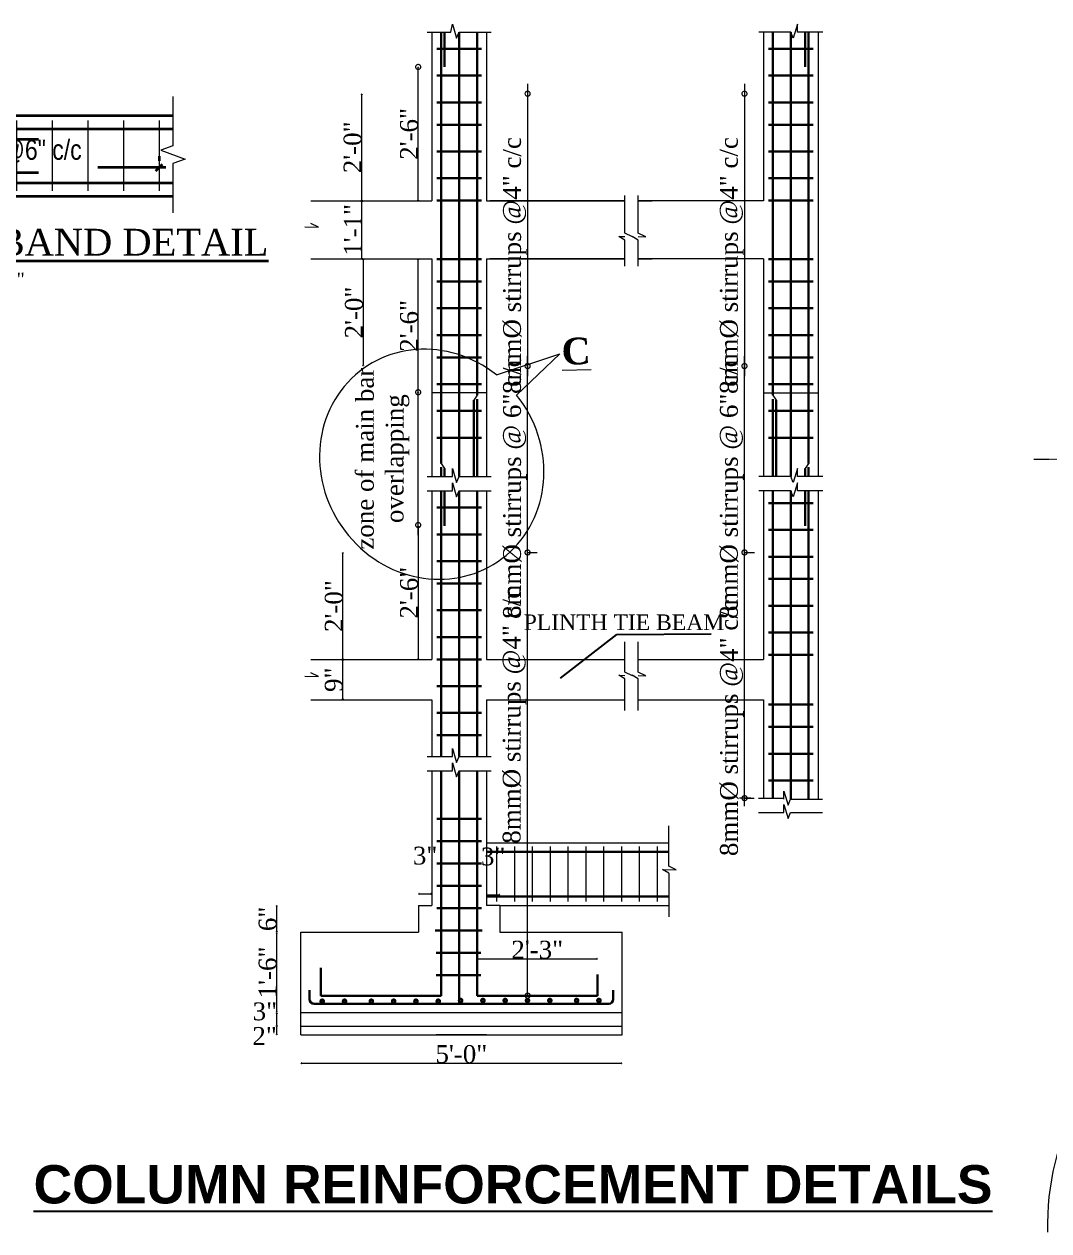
# Model space of a CAD drawing. Header units: inches. Extents: x 10143 to 23587, y -150 to 2442.
# Drawn here: x 15125 to 15585, y 878 to 1419 of the extents above; entities that cross this region are included whole.
import ezdxf

# ---------------------------------------------------------------- set-up
doc = ezdxf.new("R2010")
doc.units = ezdxf.units.IN
doc.header["$LTSCALE"] = 0.5
doc.header["$MEASUREMENT"] = 0
doc.header["$PDMODE"] = 66
doc.linetypes.add('HIDDEN', pattern=[0.375, 0.25, -0.125])
for name, color, linetype, lineweight in [('COLUMN', 8, 'Continuous', 50), ('DIM', 180, 'Continuous', 5), ('DIM_LINE', 165, 'Continuous', 15), ('Dimention', 5, 'Continuous', 20), ('hatch', 9, 'Continuous', 0), ('REN', 242, 'Continuous', 30), ('STIRRUPS', 14, 'Continuous', 18), ('TEXT', 220, 'Continuous', 9), ('TitleText', 3, 'Continuous', 30), ('TRENCH', 1, 'Continuous', 35), ('WALL ELV', 20, 'Continuous', 20)]:
    doc.layers.add(name, color=color, linetype=linetype, lineweight=lineweight)
doc.layers.add('floorhatch', color=43, linetype='Continuous')
doc.layers.add('RIVER', color=140, linetype='Continuous')
doc.styles.add('ordinary', font='ARIALN.TTF')
doc.styles.add('S2', font='BKANT.TTF', dxfattribs={"height": 3})
doc.styles.add('sb', font='times.ttf', dxfattribs={"height": 8})
doc.styles.get("Standard").update_dxf_attribs({"font": 'arial.ttf'})
doc.styles.add('TAHOMA', font='tahoma.ttf', dxfattribs={"height": 9})
doc.styles.add('Times', font='times.ttf')
doc.dimstyles.new('ARROW', dxfattribs={"dimscale": 96, "dimtxt": 9, "dimasz": 0.125, "dimexe": 0.078125, "dimexo": 0.09375, "dimgap": 0.03125, "dimtad": 1, "dimdec": 0, "dimzin": 3, "dimdsep": 46, "dimlunit": 4, "dimtxsty": 'TAHOMA', "dimcen": 0.09375, "dimclrd": 256, "dimclre": 256, "dimclrt": 256, "dimadec": 0, "dimazin": 0, "dimtfac": 1, "dimtdec": 0, "dimtmove": 0, "dimatfit": 3, "dimfxl": 1, "dimfrac": 2, "dimtolj": 1, "dimtzin": 0, "dimarcsym": 0})
doc.dimstyles.new('Copy of Standard', dxfattribs={"dimtxt": 5, "dimasz": 3, "dimexe": 3, "dimexo": 9, "dimgap": 3, "dimtad": 1, "dimtoh": 1, "dimdec": 0, "dimzin": 0, "dimdsep": 46, "dimlunit": 4, "dimtxsty": 'Standard', "dimblk": 'ARCHTICK', "dimcen": 0.09, "dimdle": 3, "dimclrd": 256, "dimclre": 256, "dimclrt": 256, "dimadec": 0, "dimazin": 0, "dimtfac": 1, "dimtdec": 0, "dimtofl": 0, "dimtmove": 0, "dimatfit": 2, "dimldrblk": 'ARCHTICK', "dimfxl": 3, "dimfxlon": 1, "dimtolj": 1, "dimtzin": 0, "dimlwd": -1, "dimlwe": -1, "dimarcsym": 0})
doc.dimstyles.new('nir24', dxfattribs={"dimscale": 0.25, "dimtxt": 9, "dimasz": 3, "dimexe": 3, "dimexo": 12, "dimgap": 2, "dimtad": 1, "dimdec": 0, "dimzin": 3, "dimlunit": 4, "dimtxsty": 'ordinary', "dimblk": 'OBLIQUE', "dimcen": 2.5, "dimdle": 3, "dimclrt": 3, "dimadec": 0, "dimazin": 0, "dimtfac": 1, "dimtdec": 0, "dimtmove": 2, "dimatfit": 3, "dimfxl": 1, "dimarcsym": 0})
doc.dimstyles.new('St-2', dxfattribs={"dimscale": 96, "dimtxt": 15.0625, "dimasz": 0.003906, "dimexe": 0.09375, "dimexo": 0.09375, "dimgap": 0, "dimtad": 1, "dimtoh": 1, "dimdec": 0, "dimlfac": 0.5, "dimzin": 3, "dimdsep": 46, "dimlunit": 3, "dimtxsty": 'sb', "dimblk": 'DOT', "dimcen": 0.09375, "dimdle": 0.0625, "dimse1": 1, "dimse2": 1, "dimclrd": 11, "dimclre": 34, "dimclrt": 4, "dimadec": 0, "dimazin": 1, "dimtfac": 1, "dimtdec": 0, "dimtmove": 2, "dimatfit": 3, "dimldrblk": 'DOTSMALL', "dimfxl": 1, "dimtolj": 1, "dimtzin": 1, "dimlwd": 9, "dimarcsym": 0})

# ---------------------------------------------------------------- blocks, each defined once
blk = doc.blocks.new('EWTDF')
at = {"layer": 'DIM', "linetype": 'HIDDEN'}
blk.add_line((78033.54, 75696.34), (77978.67, 75696.34), dxfattribs=at)
at = {"layer": 'DIM'}
blk.add_ellipse((78041.83, 75351.48), major_axis=(-1.88, 84), ratio=0.677645, start_param=1.968998, end_param=7.853982, dxfattribs=at)
blk = doc.blocks.new('_Oblique')
at = {"color": 0, "linetype": 'ByBlock', "lineweight": -2}
blk.add_line((-0.5, -0.5), (0.5, 0.5), dxfattribs=at)
blk = doc.blocks.new('*D856')
at = {"layer": 'Defpoints', "color": 0, "transparency": 16777216}
for p in [(65065.75, -81583.07), (65097.75, -81583.07), (65097.75, -81584.77)]:
    blk.add_point(p, dxfattribs=at)
at = {"layer": 'DIM_LINE', "color": 0, "lineweight": -2, "transparency": 16777216}
for p, q in [((65065.75, -81580.07), (65065.75, -81582.32)), ((65097.75, -81581.77), (65097.75, -81582.32)), ((65065, -81583.07), (65074.56, -81583.07)), ((65098.5, -81583.07), (65090.88, -81583.07))]:
    blk.add_line(p, q, dxfattribs=at)
at = {"layer": 'DIM_LINE', "color": 0, "lineweight": -2, "transparency": 16777216, "xscale": 0.75, "yscale": 0.75, "zscale": 0.75, "rotation": 180}
blk.add_blockref('_Oblique', (65065.75, -81583.07), dxfattribs=at)
at = {"layer": 'DIM_LINE', "color": 0, "lineweight": -2, "transparency": 16777216, "xscale": 0.75, "yscale": 0.75, "zscale": 0.75}
blk.add_blockref('_Oblique', (65097.75, -81583.07), dxfattribs=at)
at = {"layer": 'DIM_LINE', "color": 3, "transparency": 16777216, "insert": (65082.72, -81581.29), "char_height": 2.25, "attachment_point": 5, "style": 'ordinary'}
blk.add_mtext('8ø @6" c/c', dxfattribs=at)
blk = doc.blocks.new('*D857')
at = {"layer": 'Defpoints', "color": 0, "transparency": 16777216}
for p in [(65013.02, -81582.8), (65010.98, -81585.59), (65013.02, -81585.59)]:
    blk.add_point(p, dxfattribs=at)
at = {"layer": 'DIM_LINE', "color": 0, "lineweight": -2, "transparency": 16777216}
for p, q in [((65010.02, -81582.8), (65010.23, -81582.8)), ((65010.98, -81582.05), (65010.98, -81586.34)), ((65010.02, -81585.59), (65010.23, -81585.59))]:
    blk.add_line(p, q, dxfattribs=at)
at = {"layer": 'DIM_LINE', "color": 0, "lineweight": -2, "transparency": 16777216, "xscale": 0.75, "yscale": 0.75, "zscale": 0.75}
for p, rotation in [((65010.98, -81582.8), 90), ((65010.98, -81585.59), 270)]:
    blk.add_blockref('_Oblique', p, dxfattribs=dict(at, rotation=rotation))
at = {"layer": 'DIM_LINE', "color": 3, "transparency": 16777216, "insert": (65009.47, -81583.91), "char_height": 2.25, "attachment_point": 5, "rotation": 90, "style": 'ordinary'}
blk.add_mtext('3"', dxfattribs=at)
blk = doc.blocks.new('*D858')
at = {"layer": 'Defpoints', "color": 0, "transparency": 16777216}
for p in [(65020.86, -81581.42), (65011.86, -81583.62), (65020.86, -81583.62)]:
    blk.add_point(p, dxfattribs=at)
at = {"layer": 'DIM_LINE', "color": 0, "lineweight": -2, "transparency": 16777216}
for p, q in [((65011.11, -81581.42), (65014.92, -81581.42)), ((65011.86, -81580.62), (65011.86, -81580.67)), ((65021.61, -81581.42), (65018.5, -81581.42)), ((65020.86, -81580.62), (65020.86, -81580.67))]:
    blk.add_line(p, q, dxfattribs=at)
at = {"layer": 'DIM_LINE', "color": 0, "lineweight": -2, "transparency": 16777216, "xscale": 0.75, "yscale": 0.75, "zscale": 0.75, "rotation": 180}
blk.add_blockref('_Oblique', (65011.86, -81581.42), dxfattribs=at)
at = {"layer": 'DIM_LINE', "color": 0, "lineweight": -2, "transparency": 16777216, "xscale": 0.75, "yscale": 0.75, "zscale": 0.75}
blk.add_blockref('_Oblique', (65020.86, -81581.42), dxfattribs=at)
at = {"layer": 'DIM_LINE', "color": 3, "transparency": 16777216, "insert": (65016.71, -81580), "char_height": 2.25, "attachment_point": 5, "style": 'ordinary'}
blk.add_mtext('9"', dxfattribs=at)
blk = doc.blocks.new('_ArchTick')
at = {"color": 0, "linetype": 'ByBlock', "const_width": 0.15}
blk.add_lwpolyline([(-0.5, -0.5), (0.5, 0.5)], dxfattribs=at)
blk = doc.blocks.new('DOT')
at = {"layer": 'TitleText', "color": 0, "linetype": 'ByBlock'}
blk.add_line((-0.5, 0), (-1, 0), dxfattribs=at)
at = {"layer": 'TitleText', "color": 0, "linetype": 'ByBlock', "const_width": 0.5}
blk.add_lwpolyline([(-0.25, 0, 1), (0.25, 0, 1)], format="xyb", close=True, dxfattribs=at)
blk = doc.blocks.new('*D958')
at = {"layer": 'Defpoints', "color": 0, "transparency": 16777216}
for p in [(4429.61, 5717.83), (4429.61, 5669.83), (4438.63, 5669.83)]:
    blk.add_point(p, dxfattribs=at)
at = {"layer": 'DIM', "color": 11, "lineweight": 9, "transparency": 16777216}
blk.add_line((4438.63, 5717.46), (4438.63, 5670.21), dxfattribs=at)
at = {"layer": 'DIM', "color": 11, "lineweight": 9, "transparency": 16777216, "xscale": 0.375, "yscale": 0.375, "zscale": 0.375}
for p, rotation in [((4438.63, 5717.83), 90), ((4438.63, 5669.83), 270)]:
    blk.add_blockref('DOT', p, dxfattribs=dict(at, rotation=rotation))
at = {"layer": 'DIM', "color": 4, "transparency": 16777216, "insert": (4434.56, 5693.83), "char_height": 8, "attachment_point": 5, "rotation": 90, "style": 'sb'}
blk.add_mtext('\\A1;2\'-0"', dxfattribs=at)
blk = doc.blocks.new('_Dot')
at = {"color": 0, "linetype": 'ByBlock', "lineweight": -2}
blk.add_line((-0.5, 0), (-1, 0), dxfattribs=at)
at = {"color": 0, "linetype": 'ByBlock', "const_width": 0.5}
blk.add_lwpolyline([(-0.25, 0, 1), (0.25, 0, 1)], format="xyb", close=True, dxfattribs=at)
blk = doc.blocks.new('_DOTSMALL')
at = {"color": 0, "linetype": 'ByBlock', "const_width": 0.5}
blk.add_lwpolyline([(-0.0625, 0, 1), (0.0625, 0, 1)], format="xyb", close=True, dxfattribs=at)
blk = doc.blocks.new('*D959')
at = {"layer": 'Defpoints', "color": 0, "transparency": 16777216}
for p in [(4463.3, 5717.83), (4463.3, 5717.83), (4463.3, 5657.83)]:
    blk.add_point(p, dxfattribs=at)
at = {"layer": 'DIM', "color": 11, "lineweight": 9, "transparency": 16777216}
blk.add_line((4463.3, 5658.21), (4463.3, 5717.46), dxfattribs=at)
at = {"layer": 'DIM', "color": 11, "lineweight": 9, "transparency": 16777216, "xscale": 0.375, "yscale": 0.375, "zscale": 0.375}
for p, rotation in [((4463.3, 5717.83), 90), ((4463.3, 5657.83), 270)]:
    blk.add_blockref('DOT', p, dxfattribs=dict(at, rotation=rotation))
at = {"layer": 'DIM', "color": 4, "transparency": 16777216, "insert": (4459.23, 5687.83), "char_height": 8, "attachment_point": 5, "rotation": 90, "style": 'sb'}
blk.add_mtext('\\A1;2\'-6"', dxfattribs=at)
blk = doc.blocks.new('*D960')
at = {"layer": 'Defpoints', "color": 0, "transparency": 16777216}
for p in [(4410.66, 5363.74), (4554.66, 5363.74), (4554.66, 5357.5)]:
    blk.add_point(p, dxfattribs=at)
at = {"layer": 'DIM', "color": 11, "lineweight": 9, "transparency": 16777216}
blk.add_line((4411.03, 5357.5), (4554.28, 5357.5), dxfattribs=at)
at = {"layer": 'DIM', "color": 11, "lineweight": 9, "transparency": 16777216, "xscale": 0.375, "yscale": 0.375, "zscale": 0.375, "rotation": 180}
blk.add_blockref('DOT', (4410.66, 5357.5), dxfattribs=at)
at = {"layer": 'DIM', "color": 11, "lineweight": 9, "transparency": 16777216, "xscale": 0.375, "yscale": 0.375, "zscale": 0.375}
blk.add_blockref('DOT', (4554.66, 5357.5), dxfattribs=at)
at = {"layer": 'DIM', "color": 4, "transparency": 16777216, "insert": (4482.66, 5361.57), "char_height": 8, "attachment_point": 5, "style": 'sb'}
blk.add_mtext('\\A1;5\'-0"', dxfattribs=at)
blk = doc.blocks.new('*D961')
at = {"layer": 'Defpoints', "color": 0, "ltscale": 0.5, "transparency": 16777216}
for p in [(4543.66, 5404.27), (4489.66, 5387.75), (4543.66, 5387.75)]:
    blk.add_point(p, dxfattribs=at)
at = {"layer": 'DIM', "color": 11, "lineweight": 9, "ltscale": 0.5, "transparency": 16777216}
blk.add_line((4490.03, 5404.27), (4543.28, 5404.27), dxfattribs=at)
at = {"layer": 'DIM', "color": 11, "lineweight": 9, "ltscale": 0.5, "transparency": 16777216, "xscale": 0.375, "yscale": 0.375, "zscale": 0.375, "rotation": 180}
blk.add_blockref('DOT', (4489.66, 5404.27), dxfattribs=at)
at = {"layer": 'DIM', "color": 11, "lineweight": 9, "ltscale": 0.5, "transparency": 16777216, "xscale": 0.375, "yscale": 0.375, "zscale": 0.375}
blk.add_blockref('DOT', (4543.66, 5404.27), dxfattribs=at)
at = {"layer": 'DIM', "color": 4, "ltscale": 0.5, "transparency": 16777216, "insert": (4516.66, 5408.34), "char_height": 8, "attachment_point": 5, "style": 'sb'}
blk.add_mtext('\\A1;2\'-3"', dxfattribs=at)
blk = doc.blocks.new('*D962')
at = {"layer": 'Defpoints', "color": 0, "transparency": 16777216}
for p in [(4429.6, 5586.33), (4442.34, 5586.33), (4442.34, 5538.33)]:
    blk.add_point(p, dxfattribs=at)
at = {"layer": 'DIM', "color": 11, "lineweight": 9, "transparency": 16777216}
blk.add_line((4429.6, 5538.7), (4429.6, 5585.95), dxfattribs=at)
at = {"layer": 'DIM', "color": 11, "lineweight": 9, "transparency": 16777216, "xscale": 0.375, "yscale": 0.375, "zscale": 0.375}
for p, rotation in [((4429.6, 5586.33), 90), ((4429.6, 5538.33), 270)]:
    blk.add_blockref('DOT', p, dxfattribs=dict(at, rotation=rotation))
at = {"layer": 'DIM', "color": 4, "transparency": 16777216, "insert": (4425.54, 5562.33), "char_height": 8, "attachment_point": 5, "rotation": 90, "style": 'sb'}
blk.add_mtext('\\A1;2\'-0"', dxfattribs=at)
blk = doc.blocks.new('*D963')
at = {"layer": 'Defpoints', "color": 0, "transparency": 16777216}
for p in [(4429.6, 5538.33), (4429.6, 5538.33), (4429.6, 5520.33)]:
    blk.add_point(p, dxfattribs=at)
at = {"layer": 'DIM', "color": 11, "lineweight": 9, "transparency": 16777216}
blk.add_line((4429.6, 5520.7), (4429.6, 5537.95), dxfattribs=at)
at = {"layer": 'DIM', "color": 11, "lineweight": 9, "transparency": 16777216, "xscale": 0.375, "yscale": 0.375, "zscale": 0.375}
for p, rotation in [((4429.6, 5538.33), 90), ((4429.6, 5520.33), 270)]:
    blk.add_blockref('DOT', p, dxfattribs=dict(at, rotation=rotation))
at = {"layer": 'DIM', "color": 4, "transparency": 16777216, "insert": (4425.52, 5529.33), "char_height": 8, "attachment_point": 5, "rotation": 90, "style": 'sb'}
blk.add_mtext('\\A1;9"', dxfattribs=at)
blk = doc.blocks.new('*D964')
at = {"layer": 'Defpoints', "color": 0, "transparency": 16777216}
for p in [(4463.3, 5598.33), (4463.3, 5538.33), (4463.3, 5538.33)]:
    blk.add_point(p, dxfattribs=at)
at = {"layer": 'DIM', "color": 11, "lineweight": 9, "transparency": 16777216}
blk.add_line((4463.3, 5597.95), (4463.3, 5538.7), dxfattribs=at)
at = {"layer": 'DIM', "color": 11, "lineweight": 9, "transparency": 16777216, "xscale": 0.375, "yscale": 0.375, "zscale": 0.375}
for p, rotation in [((4463.3, 5598.33), 90), ((4463.3, 5538.33), 270)]:
    blk.add_blockref('DOT', p, dxfattribs=dict(at, rotation=rotation))
at = {"layer": 'DIM', "color": 4, "transparency": 16777216, "insert": (4459.23, 5568.33), "char_height": 8, "attachment_point": 5, "rotation": 90, "style": 'sb'}
blk.add_mtext('\\A1;2\'-6"', dxfattribs=at)
blk = doc.blocks.new('*D965')
at = {"layer": 'Defpoints', "color": 0, "transparency": 16777216}
for p in [(4438.02, 5791.83), (4449.47, 5791.83), (4435.05, 5743.83)]:
    blk.add_point(p, dxfattribs=at)
at = {"layer": 'DIM', "color": 11, "lineweight": 9, "transparency": 16777216}
blk.add_line((4438.02, 5744.21), (4438.02, 5791.46), dxfattribs=at)
at = {"layer": 'DIM', "color": 11, "lineweight": 9, "transparency": 16777216, "xscale": 0.375, "yscale": 0.375, "zscale": 0.375}
for p, rotation in [((4438.02, 5791.83), 90), ((4438.02, 5743.83), 270)]:
    blk.add_blockref('DOT', p, dxfattribs=dict(at, rotation=rotation))
at = {"layer": 'DIM', "color": 4, "transparency": 16777216, "insert": (4433.95, 5767.83), "char_height": 8, "attachment_point": 5, "rotation": 90, "style": 'sb'}
blk.add_mtext('\\A1;2\'-0"', dxfattribs=at)
blk = doc.blocks.new('*D966')
at = {"layer": 'Defpoints', "color": 0, "transparency": 16777216}
for p in [(4435.05, 5743.83), (4438.02, 5743.83), (4434.11, 5717.83)]:
    blk.add_point(p, dxfattribs=at)
at = {"layer": 'DIM', "color": 11, "lineweight": 9, "transparency": 16777216}
blk.add_line((4438.02, 5718.21), (4438.02, 5743.46), dxfattribs=at)
at = {"layer": 'DIM', "color": 11, "lineweight": 9, "transparency": 16777216, "xscale": 0.375, "yscale": 0.375, "zscale": 0.375}
for p, rotation in [((4438.02, 5743.83), 90), ((4438.02, 5717.83), 270)]:
    blk.add_blockref('DOT', p, dxfattribs=dict(at, rotation=rotation))
at = {"layer": 'DIM', "color": 4, "transparency": 16777216, "insert": (4434.02, 5730.83), "char_height": 8, "attachment_point": 5, "rotation": 90, "style": 'sb'}
blk.add_mtext('\\A1;1\'-1"', dxfattribs=at)
blk = doc.blocks.new('*D967')
at = {"layer": 'Defpoints', "color": 0, "transparency": 16777216}
for p in [(4463.3, 5803.83), (4463.3, 5803.83), (4463.3, 5743.83)]:
    blk.add_point(p, dxfattribs=at)
at = {"layer": 'DIM', "color": 11, "lineweight": 9, "transparency": 16777216}
blk.add_line((4463.3, 5744.21), (4463.3, 5803.46), dxfattribs=at)
at = {"layer": 'DIM', "color": 11, "lineweight": 9, "transparency": 16777216, "xscale": 0.375, "yscale": 0.375, "zscale": 0.375}
for p, rotation in [((4463.3, 5803.83), 90), ((4463.3, 5743.83), 270)]:
    blk.add_blockref('DOT', p, dxfattribs=dict(at, rotation=rotation))
at = {"layer": 'DIM', "color": 4, "transparency": 16777216, "insert": (4459.23, 5773.83), "char_height": 8, "attachment_point": 5, "rotation": 90, "style": 'sb'}
blk.add_mtext('\\A1;2\'-6"', dxfattribs=at)
blk = doc.blocks.new('*D968')
at = {"layer": 'Defpoints', "color": 0, "ltscale": 30, "transparency": 16777216}
for p in [(4469.41, 5433.35), (4463.41, 5428.2), (4469.41, 5428.2)]:
    blk.add_point(p, dxfattribs=at)
at = {"layer": 'Dimention', "color": 11, "lineweight": 9, "ltscale": 30, "transparency": 16777216}
blk.add_line((4463.78, 5433.35), (4469.03, 5433.35), dxfattribs=at)
at = {"layer": 'Dimention', "color": 11, "lineweight": 9, "ltscale": 30, "transparency": 16777216, "xscale": 0.375, "yscale": 0.375, "zscale": 0.375, "rotation": 180}
blk.add_blockref('DOT', (4463.41, 5433.35), dxfattribs=at)
at = {"layer": 'Dimention', "color": 11, "lineweight": 9, "ltscale": 30, "transparency": 16777216, "xscale": 0.375, "yscale": 0.375, "zscale": 0.375}
blk.add_blockref('DOT', (4469.41, 5433.35), dxfattribs=at)
at = {"layer": 'Dimention', "color": 4, "ltscale": 30, "transparency": 16777216, "insert": (4466.41, 5450.49), "char_height": 8, "attachment_point": 5, "style": 'sb'}
blk.add_mtext('\\A1;3"', dxfattribs=at)
blk = doc.blocks.new('*D969')
at = {"layer": 'Defpoints', "color": 0, "ltscale": 30, "transparency": 16777216}
for p in [(4499.91, 5432.97), (4493.91, 5428.2), (4499.91, 5428.2)]:
    blk.add_point(p, dxfattribs=at)
at = {"layer": 'Dimention', "color": 11, "lineweight": 9, "ltscale": 30, "transparency": 16777216}
blk.add_line((4494.28, 5432.97), (4499.53, 5432.97), dxfattribs=at)
at = {"layer": 'Dimention', "color": 11, "lineweight": 9, "ltscale": 30, "transparency": 16777216, "xscale": 0.375, "yscale": 0.375, "zscale": 0.375, "rotation": 180}
blk.add_blockref('DOT', (4493.91, 5432.97), dxfattribs=at)
at = {"layer": 'Dimention', "color": 11, "lineweight": 9, "ltscale": 30, "transparency": 16777216, "xscale": 0.375, "yscale": 0.375, "zscale": 0.375}
blk.add_blockref('DOT', (4499.91, 5432.97), dxfattribs=at)
at = {"layer": 'Dimention', "color": 4, "ltscale": 30, "transparency": 16777216, "insert": (4496.91, 5450.11), "char_height": 8, "attachment_point": 5, "style": 'sb'}
blk.add_mtext('\\A1;3"', dxfattribs=at)
blk = doc.blocks.new('*D970')
at = {"layer": 'Defpoints', "color": 0, "ltscale": 30, "transparency": 16777216}
for p in [(4399.92, 5374.2), (4410.66, 5374.2), (4410.66, 5370.2)]:
    blk.add_point(p, dxfattribs=at)
at = {"layer": 'Dimention', "color": 11, "lineweight": 9, "ltscale": 30, "transparency": 16777216}
blk.add_line((4399.92, 5370.58), (4399.92, 5373.83), dxfattribs=at)
at = {"layer": 'Dimention', "color": 11, "lineweight": 9, "ltscale": 30, "transparency": 16777216, "xscale": 0.375, "yscale": 0.375, "zscale": 0.375}
for p, rotation in [((4399.92, 5374.2), 90), ((4399.92, 5370.2), 270)]:
    blk.add_blockref('DOT', p, dxfattribs=dict(at, rotation=rotation))
at = {"layer": 'Dimention', "color": 4, "ltscale": 30, "transparency": 16777216, "insert": (4394.48, 5369.75), "char_height": 8, "attachment_point": 5, "style": 'sb'}
blk.add_mtext('\\A1;2"', dxfattribs=at)
blk = doc.blocks.new('*D971')
at = {"layer": 'Defpoints', "color": 0, "ltscale": 30, "transparency": 16777216}
for p in [(4399.92, 5380.2), (4410.66, 5380.2), (4410.66, 5374.2)]:
    blk.add_point(p, dxfattribs=at)
at = {"layer": 'Dimention', "color": 11, "lineweight": 9, "ltscale": 30, "transparency": 16777216}
blk.add_line((4399.92, 5374.58), (4399.92, 5379.83), dxfattribs=at)
at = {"layer": 'Dimention', "color": 11, "lineweight": 9, "ltscale": 30, "transparency": 16777216, "xscale": 0.375, "yscale": 0.375, "zscale": 0.375}
for p, rotation in [((4399.92, 5380.2), 90), ((4399.92, 5374.2), 270)]:
    blk.add_blockref('DOT', p, dxfattribs=dict(at, rotation=rotation))
at = {"layer": 'Dimention', "color": 4, "ltscale": 30, "transparency": 16777216, "insert": (4394.61, 5380.71), "char_height": 8, "attachment_point": 5, "style": 'sb'}
blk.add_mtext('\\A1;3"', dxfattribs=at)
blk = doc.blocks.new('*D972')
at = {"layer": 'Defpoints', "color": 0, "ltscale": 30, "transparency": 16777216}
for p in [(4399.92, 5416.2), (4410.66, 5416.2), (4410.66, 5380.2)]:
    blk.add_point(p, dxfattribs=at)
at = {"layer": 'Dimention', "color": 11, "lineweight": 9, "ltscale": 30, "transparency": 16777216}
blk.add_line((4399.92, 5380.58), (4399.92, 5415.83), dxfattribs=at)
at = {"layer": 'Dimention', "color": 11, "lineweight": 9, "ltscale": 30, "transparency": 16777216, "xscale": 0.375, "yscale": 0.375, "zscale": 0.375}
for p, rotation in [((4399.92, 5416.2), 90), ((4399.92, 5380.2), 270)]:
    blk.add_blockref('DOT', p, dxfattribs=dict(at, rotation=rotation))
at = {"layer": 'Dimention', "color": 4, "ltscale": 30, "transparency": 16777216, "insert": (4395.85, 5398.2), "char_height": 8, "attachment_point": 5, "rotation": 90, "style": 'sb'}
blk.add_mtext('\\A1;1\'-6"', dxfattribs=at)
blk = doc.blocks.new('*D973')
at = {"layer": 'Defpoints', "color": 0, "ltscale": 30, "transparency": 16777216}
for p in [(4399.92, 5428.2), (4463.41, 5428.2), (4410.66, 5416.2)]:
    blk.add_point(p, dxfattribs=at)
at = {"layer": 'Dimention', "color": 11, "lineweight": 9, "ltscale": 30, "transparency": 16777216}
blk.add_line((4399.92, 5416.58), (4399.92, 5427.83), dxfattribs=at)
at = {"layer": 'Dimention', "color": 11, "lineweight": 9, "ltscale": 30, "transparency": 16777216, "xscale": 0.375, "yscale": 0.375, "zscale": 0.375}
for p, rotation in [((4399.92, 5428.2), 90), ((4399.92, 5416.2), 270)]:
    blk.add_blockref('DOT', p, dxfattribs=dict(at, rotation=rotation))
at = {"layer": 'Dimention', "color": 4, "ltscale": 30, "transparency": 16777216, "insert": (4395.85, 5422.2), "char_height": 8, "attachment_point": 5, "rotation": 90, "style": 'sb'}
blk.add_mtext('\\A1;6"', dxfattribs=at)
blk = doc.blocks.new('sill and lintel detail')
for points in [[(70525.22, -69731.64, -1), (70524.85, -69731.64, -1)], [(70531.44, -69731.64, 1), (70531.81, -69731.64, 1)]]:
    blk.add_hatch(color=256).paths.add_polyline_path(points)
at = {"layer": 'COLUMN'}
for points in [[(70563.44, -69723.1, 1), (70564.44, -69723.1, 1)], [(70568.09, -69722.9, 1), (70568.59, -69722.9, 1)], [(70573.18, -69723.13, -1), (70572.18, -69723.13, -1)], [(70563.43, -69727.62, 1), (70563.93, -69727.62, 1)], [(70572.73, -69727.62, 1), (70573.23, -69727.62, 1)], [(70563.39, -69731.91, 1), (70564.39, -69731.91, 1)], [(70568.14, -69732.15, 1), (70568.64, -69732.15, 1)], [(70573.13, -69731.97, -1), (70572.13, -69731.97, -1)]]:
    blk.add_hatch(color=256, dxfattribs=at).paths.add_polyline_path(points)
for p, q in [((70573.07, -69722.73), (70577.72, -69727.16)), ((70574.29, -69722.51), (70576.39, -69724.51)), ((70576.39, -69724.51), (70611.27, -69724.51)), ((70578.69, -69725.99), (70611.27, -69725.99)), ((70577.72, -69727.16), (70596.21, -69727.16)), ((70525.58, -69731.3), (70525.58, -69731.12)), ((70531.11, -69731.3), (70531.11, -69731.12)), ((70572.85, -69732.44), (70577.72, -69730.86)), ((70577.72, -69730.86), (70596.21, -69730.86)), ((70578.69, -69732.03), (70611.27, -69732.03)), ((70574.29, -69733.51), (70611.27, -69733.51))]:
    blk.add_line(p, q)
for points in [[(70531.87, -69732.1, -0.042197), (70531.83, -69732.11), (70524.83, -69732.11, -0.325719), (70524.46, -69731.62), (70524.46, -69731.62, -0.325719), (70524.83, -69731.13), (70525.58, -69731.12)], [(70524.82, -69732.1, 0.042197), (70524.86, -69732.11), (70531.86, -69732.11, 0.325719), (70532.23, -69731.62), (70532.23, -69731.62, 0.325719), (70531.86, -69731.13), (70531.11, -69731.12)], [(70531.83, -69731.92), (70524.86, -69731.92, -0.302301), (70524.65, -69731.62, -0.304271), (70524.86, -69731.32), (70525.58, -69731.3)], [(70524.86, -69731.92), (70531.83, -69731.92, 0.302301), (70532.04, -69731.62, 0.304271), (70531.83, -69731.32), (70531.1, -69731.3)]]:
    blk.add_lwpolyline(points, format="xyb")
for centre in [(70525.03, -69731.64), (70531.62, -69731.64)]:
    blk.add_circle(centre, 0.188)
for p, q in [((70563.43, -69727.62), (70568.31, -69722.65)), ((70568.31, -69722.65), (70573.23, -69727.62)), ((70568.26, -69732.42), (70563.43, -69727.62)), ((70573.29, -69727.62), (70568.29, -69732.51))]:
    blk.add_line(p, q, dxfattribs=at)
at = {"layer": 'COLUMN', "const_width": 0.1}
blk.add_lwpolyline([(70564.04, -69722.51), (70572.54, -69722.51, -0.414214), (70573.29, -69723.26), (70573.29, -69731.76, -0.414214), (70572.54, -69732.51), (70564.04, -69732.51, -0.414214), (70563.29, -69731.76), (70563.29, -69723.26, -0.414214)], format="xyb", close=True, dxfattribs=at)
at = {"layer": 'COLUMN'}
for centre, radius in [((70563.94, -69723.1), 0.5), ((70568.34, -69722.9), 0.25), ((70572.68, -69723.13), 0.5), ((70563.68, -69727.62), 0.25), ((70572.98, -69727.62), 0.25), ((70563.89, -69731.91), 0.5), ((70568.39, -69732.15), 0.25), ((70572.63, -69731.97), 0.5)]:
    blk.add_circle(centre, radius, dxfattribs=at)
at = {"layer": 'hatch', "linetype": 'Continuous'}
blk.add_lwpolyline([(70611.27, -69722.38), (70611.27, -69727.88), (70609.89, -69728.38), (70612.64, -69729.38), (70611.27, -69729.88), (70611.27, -69735.38)], dxfattribs=at)
at = {"layer": 'STIRRUPS'}
for p, q in [((70577.72, -69725.05), (70577.72, -69732.91)), ((70581.72, -69725.05), (70581.72, -69732.91)), ((70585.72, -69725.05), (70585.72, -69732.91)), ((70589.72, -69725.05), (70589.72, -69732.91)), ((70593.72, -69725.05), (70593.72, -69732.91)), ((70597.72, -69725.05), (70597.72, -69732.91)), ((70601.72, -69725.05), (70601.72, -69732.91)), ((70605.72, -69725.05), (70605.72, -69732.91)), ((70609.72, -69725.05), (70609.72, -69732.91))]:
    blk.add_line(p, q, dxfattribs=at)
at = {"layer": 'TRENCH'}
for p, q in [((70562.29, -69733.51), (70562.29, -69721.51)), ((70562.29, -69721.51), (70574.29, -69721.51)), ((70574.29, -69721.51), (70574.29, -69722.51)), ((70574.29, -69733.51), (70562.29, -69733.51))]:
    blk.add_line(p, q, dxfattribs=at)
at = {"layer": 'WALL ELV'}
blk.add_lwpolyline([(70523.83, -69732.86), (70523.83, -69730.07), (70532.83, -69730.07), (70532.83, -69732.86)], close=True, dxfattribs=at)
at = {"style": 'Times'}
blk.add_text('%%USILL & LINTEL BAND DETAIL', height=3, dxfattribs=at).set_placement((70559.29, -69740.18))
at = {"char_height": 2, "attachment_point": 3, "rotation": 1.0172, "style": 'ordinary'}
for s, insert in [('2-12ø T{\\fTimes New Roman|b0|i0|c0|p18;h}.', (70543.85, -69723.64)), ('8 ø @ 6" c/c stirrups', (70548.82, -69734.94))]:
    blk.add_mtext(s, dxfattribs=dict(at, insert=insert))
at = {"attachment_point": 5, "style": 'Times'}
for s, insert, char_height, width in [('{\\L SECTION AT 1}', (70528.9, -69740.2), 3, 1016.0073), ('SCALE: 1"=2\'-0"', (70528.69, -69743.85), 1.5, 78.6046), ('SCALE: 1"=2\'-0"', (70586.64, -69742.84), 1.5, 78.6046)]:
    blk.add_mtext(s, dxfattribs=dict(at, insert=insert, char_height=char_height, width=width))
at = {"layer": 'DIM_LINE'}
for base, p1, p2, text, picture, middle in [((70609.72, -69730.33), (70577.72, -69730.33), (70609.72, -69732.03), '8ø @6" c/c', '*D856', (70594.69, -69728.55)), ((70532.83, -69728.68), (70523.83, -69730.88), (70532.83, -69730.88), '9"', '*D858', (70528.68, -69727.27))]:
    dim = blk.add_linear_dim(base=base, p1=p1, p2=p2, text=text, dimstyle='nir24', dxfattribs=at)
    dim.commit()
    dim.dimension.update_dxf_attribs({"geometry": picture, "text_midpoint": middle, "dimtype": 128, "insert": (5511.97, 11852.74)})
dim = blk.add_linear_dim(base=(70522.95, -69732.86), p1=(70524.99, -69730.07), p2=(70524.99, -69732.86), angle=90, text='3"', dimstyle='nir24', dxfattribs=at)
dim.commit()
dim.dimension.update_dxf_attribs({"geometry": '*D857', "text_midpoint": (70521.44, -69731.18), "dimtype": 128, "insert": (5511.97, 11852.74)})
at = {"layer": 'hatch', "has_arrowhead": 0}
for points in [[(70525.03, -69731.64), (70531.17, -69726.64), (70536.99, -69726.64)], [(70531.62, -69731.64), (70531.17, -69726.64), (70536.99, -69726.64)]]:
    blk.add_leader(points, dimstyle='Copy of Standard', override={"dimasz": 4, "dimtad": 0}, dxfattribs=at)
at = {"layer": 'hatch'}
blk.add_leader([(70528.11, -69732.11), (70533.36, -69734.8), (70539.55, -69734.8)], dimstyle='Copy of Standard', override={"dimasz": 4, "dimtad": 0}, dxfattribs=at)
blk = doc.blocks.new('DXG')
at = {"layer": 'DIM'}
for p, q in [((4469.41, 5819.41), (4469.41, 5743.83)), ((4493.91, 5819.41), (4493.91, 5743.83)), ((4617.97, 5819.41), (4617.97, 5743.83)), ((4642.47, 5819.41), (4642.47, 5743.83)), ((4415.26, 5743.83), (4454.84, 5743.83)), ((4454.84, 5743.83), (4469.41, 5743.83)), ((4493.91, 5743.83), (4555.94, 5743.83)), ((4555.94, 5743.83), (4495.41, 5743.83)), ((4561.89, 5743.83), (4568.09, 5743.83)), ((4617.97, 5743.83), (4561.89, 5743.83)), ((4642.47, 5743.83), (4642.47, 5620.3)), ((4415.26, 5717.83), (4454.84, 5717.83)), ((4454.84, 5717.83), (4469.41, 5717.83)), ((4469.41, 5717.83), (4469.41, 5620.3)), ((4493.91, 5717.83), (4493.91, 5620.3)), ((4493.91, 5717.83), (4555.94, 5717.83)), ((4555.94, 5717.83), (4495.41, 5717.83)), ((4561.89, 5717.83), (4568.09, 5717.83)), ((4617.97, 5717.83), (4561.89, 5717.83)), ((4617.97, 5717.83), (4617.97, 5620.3)), ((4498.38, 5665.85), (4526.85, 5675.29)), ((4526.85, 5675.29), (4507.43, 5656.85)), ((4493.91, 5657.83), (4469.41, 5657.83)), ((4489.66, 5656.75), (4488.18, 5654.61)), ((4617.97, 5657.83), (4642.47, 5657.83)), ((4622.22, 5656.75), (4623.7, 5654.61)), ((4473.66, 5626.14), (4475.14, 5624)), ((4638.22, 5626.14), (4636.74, 5624)), ((4469.41, 5613.91), (4469.41, 5538.33)), ((4493.91, 5613.91), (4493.91, 5538.33)), ((4617.97, 5613.91), (4617.97, 5538.33)), ((4642.47, 5613.91), (4642.47, 5538.33)), ((4415.26, 5538.33), (4469.41, 5538.33)), ((4493.91, 5538.33), (4555.94, 5538.33)), ((4561.89, 5538.33), (4617.97, 5538.33)), ((4642.47, 5538.33), (4642.47, 5475.83)), ((4415.26, 5520.33), (4469.41, 5520.33)), ((4469.41, 5520.33), (4469.41, 5494.93)), ((4493.91, 5520.33), (4493.91, 5494.93)), ((4493.91, 5520.33), (4555.94, 5520.33)), ((4561.89, 5520.33), (4617.97, 5520.33)), ((4617.97, 5520.33), (4617.97, 5476.28)), ((4469.41, 5488.54), (4469.41, 5428.2)), ((4493.91, 5488.54), (4493.91, 5428.2)), ((4463.41, 5428.2), (4463.41, 5416.2)), ((4463.41, 5428.2), (4469.41, 5428.2)), ((4499.91, 5428.2), (4493.91, 5428.2)), ((4499.91, 5428.2), (4499.91, 5416.2)), ((4410.66, 5370.2), (4410.66, 5416.2)), ((4410.66, 5416.2), (4463.41, 5416.2)), ((4499.91, 5416.2), (4554.66, 5416.2)), ((4554.66, 5370.2), (4554.66, 5416.2)), ((4410.66, 5380.2), (4554.66, 5380.2)), ((4410.66, 5380.2), (4438.46, 5380.2)), ((4493.91, 5380.2), (4554.66, 5380.2)), ((4410.66, 5374.2), (4554.66, 5374.2)), ((4410.66, 5370.2), (4554.66, 5370.2)), ((4493.91, 5370.2), (4471.41, 5370.2))]:
    blk.add_line(p, q, dxfattribs=at)
at = {"layer": 'DIM', "color": 34, "ltscale": 0.5}
for p, q in [((4512.34, 5796.33), (4512.34, 5665.33)), ((4609.51, 5796.33), (4609.51, 5665.33)), ((4512.34, 5581.83), (4512.34, 5674.33)), ((4609.51, 5581.83), (4609.51, 5674.33)), ((4463.3, 5594.11), (4463.3, 5662.61)), ((4463.3, 5610.98), (4463.3, 5662.05)), ((4512.34, 5387.75), (4512.34, 5590.83)), ((4609.55, 5472.76), (4609.55, 5590.83)), ((4512.12, 5586.33), (4516.66, 5586.33)), ((4609.51, 5586.33), (4614.05, 5586.33)), ((4609.33, 5476.28), (4613.87, 5476.28)), ((4512.12, 5384.2), (4516.66, 5384.2))]:
    blk.add_line(p, q, dxfattribs=at)
at = {"layer": 'DIM'}
blk.add_ellipse((4469.38, 5625.84), major_axis=(-30.26, 43.14), ratio=0.931114, start_param=5.023002, end_param=11.062699, dxfattribs=at)
at = {"layer": 'Dimention'}
blk.add_line((4612.38, 5476.28), (4607.28, 5476.28), dxfattribs=at)
at = {"layer": 'Dimention', "ltscale": 30}
for p, q in [((4493.91, 5456.2), (4575.55, 5456.2)), ((4499.91, 5428.2), (4575.55, 5428.2))]:
    blk.add_line(p, q, dxfattribs=at)
at = {"layer": 'hatch'}
for p, q in [((4477.99, 5819.41), (4478.65, 5823)), ((4478.65, 5823), (4480.5, 5816.74)), ((4633.23, 5823), (4631.38, 5816.74)), ((4633.23, 5819.41), (4633.23, 5823)), ((4467.31, 5819.41), (4477.99, 5819.41)), ((4480.5, 5816.74), (4481.65, 5819.41)), ((4481.65, 5819.41), (4495.98, 5819.41)), ((4630.23, 5819.41), (4615.9, 5819.41)), ((4631.38, 5816.74), (4630.23, 5819.41)), ((4644.56, 5819.41), (4633.23, 5819.41)), ((4555.94, 5729.33), (4555.94, 5746.28)), ((4561.89, 5729.33), (4561.89, 5746.28)), ((4412.53, 5732.26), (4418.66, 5732.02)), ((4418.66, 5732.02), (4415.26, 5733.67)), ((4553.21, 5727.92), (4555.94, 5727.82)), ((4555.94, 5726.27), (4553.21, 5727.92)), ((4559.33, 5727.69), (4555.94, 5729.33)), ((4555.94, 5714.51), (4555.94, 5726.27)), ((4561.89, 5726.27), (4559.17, 5727.92)), ((4565.29, 5727.69), (4561.89, 5729.33)), ((4561.89, 5727.82), (4565.29, 5727.69)), ((4561.89, 5714.51), (4561.89, 5726.27)), ((4478.65, 5623.88), (4480.5, 5617.62)), ((4478.65, 5620.3), (4478.65, 5623.88)), ((4633.23, 5623.88), (4631.38, 5617.62)), ((4633.23, 5620.3), (4633.23, 5623.88)), ((4467.31, 5620.3), (4478.65, 5620.3)), ((4478.65, 5617.5), (4480.5, 5611.23)), ((4478.65, 5613.91), (4478.65, 5617.5)), ((4480.5, 5617.62), (4481.65, 5620.3)), ((4481.65, 5620.3), (4495.98, 5620.3)), ((4630.23, 5620.3), (4615.9, 5620.3)), ((4631.38, 5617.62), (4630.23, 5620.3)), ((4633.23, 5617.5), (4631.38, 5611.23)), ((4644.56, 5620.3), (4633.23, 5620.3)), ((4633.23, 5613.91), (4633.23, 5617.5)), ((4467.31, 5613.91), (4478.65, 5613.91)), ((4480.5, 5611.23), (4481.65, 5613.91)), ((4481.65, 5613.91), (4495.98, 5613.91)), ((4630.23, 5613.91), (4615.9, 5613.91)), ((4631.38, 5611.23), (4630.23, 5613.91)), ((4644.56, 5613.91), (4633.23, 5613.91)), ((4555.94, 5532.76), (4555.94, 5546.32)), ((4561.89, 5532.76), (4561.89, 5546.32)), ((4412.53, 5530.96), (4418.66, 5530.72)), ((4418.66, 5530.72), (4415.26, 5532.37)), ((4553.21, 5531.35), (4555.94, 5531.25)), ((4555.94, 5529.71), (4553.21, 5531.35)), ((4559.33, 5531.12), (4555.94, 5532.76)), ((4561.89, 5529.71), (4559.17, 5531.35)), ((4565.29, 5531.12), (4561.89, 5532.76)), ((4561.89, 5531.25), (4565.29, 5531.12)), ((4555.94, 5515.49), (4555.94, 5529.71)), ((4561.89, 5515.49), (4561.89, 5529.71)), ((4478.65, 5498.52), (4480.5, 5492.25)), ((4478.65, 5494.93), (4478.65, 5498.52)), ((4467.31, 5494.93), (4478.65, 5494.93)), ((4478.65, 5492.13), (4480.5, 5485.87)), ((4478.65, 5488.54), (4478.65, 5492.13)), ((4480.5, 5492.25), (4481.65, 5494.93)), ((4481.65, 5494.93), (4495.98, 5494.93)), ((4467.31, 5488.54), (4478.65, 5488.54)), ((4480.5, 5485.87), (4481.65, 5488.54)), ((4481.65, 5488.54), (4495.98, 5488.54)), ((4615.87, 5476.28), (4627.21, 5476.28)), ((4627.21, 5479.42), (4629.06, 5473.15)), ((4627.21, 5475.83), (4627.21, 5479.42)), ((4627.21, 5473.48), (4629.06, 5467.21)), ((4627.21, 5469.89), (4627.21, 5473.48)), ((4629.06, 5473.15), (4630.2, 5475.83)), ((4630.2, 5475.83), (4644.54, 5475.83)), ((4615.87, 5469.89), (4627.21, 5469.89)), ((4629.06, 5467.21), (4630.2, 5469.89)), ((4630.2, 5469.89), (4644.54, 5469.89)), ((4575.55, 5445.76), (4575.55, 5463.91)), ((4575.55, 5442.7), (4572.83, 5444.35)), ((4572.83, 5444.35), (4578.95, 5444.11)), ((4578.95, 5444.11), (4575.55, 5445.76)), ((4575.55, 5442.7), (4575.55, 5423.14))]:
    blk.add_line(p, q, dxfattribs=at)
at = {"layer": 'REN'}
for p, q in [((4473.66, 5819.41), (4473.66, 5626.14)), ((4475.14, 5819.41), (4475.14, 5803.83)), ((4481.65, 5620.3), (4481.65, 5819.41)), ((4489.66, 5819.41), (4489.66, 5656.75)), ((4622.22, 5819.41), (4622.22, 5656.75)), ((4630.23, 5620.3), (4630.23, 5819.41)), ((4636.74, 5819.41), (4636.74, 5803.83)), ((4638.22, 5819.41), (4638.22, 5626.14)), ((4471.63, 5811.96), (4491.66, 5811.96)), ((4640.24, 5811.96), (4620.22, 5811.96)), ((4471.63, 5799.96), (4491.66, 5799.96)), ((4640.24, 5799.96), (4620.22, 5799.96)), ((4471.63, 5787.96), (4491.66, 5787.96)), ((4640.24, 5787.96), (4620.22, 5787.96)), ((4471.63, 5777.96), (4491.66, 5777.96)), ((4640.24, 5777.96), (4620.22, 5777.96)), ((4471.63, 5765.96), (4491.66, 5765.96)), ((4640.24, 5765.96), (4620.22, 5765.96)), ((4471.63, 5753.96), (4491.66, 5753.96)), ((4640.24, 5753.96), (4620.22, 5753.96)), ((4471.63, 5743.96), (4491.66, 5743.96)), ((4640.24, 5743.96), (4620.22, 5743.96)), ((4471.63, 5717.71), (4491.66, 5717.71)), ((4640.24, 5717.71), (4620.22, 5717.71)), ((4471.63, 5707.71), (4491.66, 5707.71)), ((4640.24, 5707.71), (4620.22, 5707.71)), ((4471.63, 5695.71), (4491.66, 5695.71)), ((4640.24, 5695.71), (4620.22, 5695.71)), ((4471.63, 5683.71), (4491.66, 5683.71)), ((4640.24, 5683.71), (4620.22, 5683.71)), ((4471.63, 5673.71), (4491.66, 5673.71)), ((4640.24, 5673.71), (4620.22, 5673.71)), ((4471.63, 5661.71), (4491.66, 5661.71)), ((4640.24, 5661.71), (4620.22, 5661.71)), ((4488.18, 5654.61), (4488.18, 5620.3)), ((4489.66, 5654.98), (4489.66, 5620.3)), ((4622.22, 5654.98), (4622.22, 5620.3)), ((4623.7, 5654.61), (4623.7, 5620.3)), ((4471.63, 5649.71), (4491.66, 5649.71)), ((4640.24, 5649.71), (4620.22, 5649.71)), ((4471.63, 5637.71), (4491.66, 5637.71)), ((4640.24, 5637.71), (4620.22, 5637.71)), ((4473.66, 5624.59), (4473.66, 5620.3)), ((4475.14, 5624), (4475.14, 5620.3)), ((4636.74, 5624), (4636.74, 5620.3)), ((4638.22, 5624.59), (4638.22, 5620.3)), ((4473.66, 5613.91), (4473.66, 5494.93)), ((4475.14, 5613.91), (4475.14, 5598.33)), ((4481.65, 5494.93), (4481.65, 5613.91)), ((4489.66, 5613.91), (4489.66, 5494.93)), ((4622.22, 5613.91), (4622.22, 5476.28)), ((4630.23, 5475.83), (4630.23, 5613.91)), ((4636.74, 5613.91), (4636.74, 5598.33)), ((4638.22, 5613.91), (4638.22, 5475.83)), ((4471.63, 5606.45), (4491.66, 5606.45)), ((4640.24, 5608.45), (4620.22, 5608.45)), ((4640.24, 5596.45), (4620.22, 5596.45)), ((4471.63, 5594.45), (4491.66, 5594.45)), ((4640.24, 5584.45), (4620.22, 5584.45)), ((4471.63, 5582.45), (4491.66, 5582.45)), ((4640.24, 5574.45), (4620.22, 5574.45)), ((4471.63, 5572.45), (4491.66, 5572.45)), ((4640.24, 5562.45), (4620.22, 5562.45)), ((4471.63, 5560.45), (4491.66, 5560.45)), ((4471.63, 5548.45), (4491.66, 5548.45)), ((4640.24, 5550.45), (4620.22, 5550.45)), ((4471.63, 5538.45), (4491.66, 5538.45)), ((4640.24, 5540.45), (4620.22, 5540.45)), ((4471.63, 5526.45), (4491.66, 5526.45)), ((4471.63, 5514.45), (4491.66, 5514.45)), ((4640.24, 5518.2), (4620.22, 5518.2)), ((4471.63, 5504.45), (4491.66, 5504.45)), ((4640.24, 5508.2), (4620.22, 5508.2)), ((4640.24, 5496.2), (4620.22, 5496.2)), ((4473.66, 5488.54), (4473.66, 5387.75)), ((4481.65, 5384.2), (4481.65, 5488.54)), ((4489.66, 5488.54), (4489.66, 5387.75)), ((4640.24, 5484.2), (4620.22, 5484.2)), ((4471.63, 5466.95), (4491.66, 5466.95)), ((4471.63, 5456.95), (4491.66, 5456.95)), ((4493.91, 5452.2), (4575.55, 5452.2)), ((4471.63, 5446.95), (4491.66, 5446.95)), ((4471.63, 5436.95), (4491.66, 5436.95)), ((4493.91, 5432.2), (4575.55, 5432.2)), ((4471.63, 5426.95), (4491.66, 5426.95)), ((4470.9, 5416.95), (4491.94, 5416.95)), ((4471.41, 5406.95), (4491.43, 5406.95)), ((4419.66, 5400.29), (4419.66, 5387.75)), ((4471.41, 5396.95), (4491.43, 5396.95)), ((4543.66, 5397.24), (4543.66, 5387.75)), ((4414.66, 5386.2), (4414.66, 5390.2)), ((4550.66, 5386.2), (4550.66, 5390.2)), ((4416.66, 5384.2), (4548.66, 5384.2)), ((4473.66, 5387.75), (4419.66, 5387.75)), ((4423.66, 5387.75), (4473.66, 5387.75)), ((4489.66, 5387.75), (4543.66, 5387.75))]:
    blk.add_line(p, q, dxfattribs=at)
at = {"layer": 'REN', "const_width": 1.13}
for points in [[(4419.61, 5385.31, 1), (4420.99, 5385.31, 1)], [(4429.61, 5385.31, 1), (4430.99, 5385.31, 1)], [(4441.61, 5385.31, 1), (4442.99, 5385.31, 1)], [(4451.61, 5385.31, 1), (4452.99, 5385.31, 1)], [(4461.61, 5385.31, 1), (4462.99, 5385.31, 1)], [(4471.61, 5385.31, 1), (4472.99, 5385.31, 1)], [(4481.61, 5385.63, 1), (4482.99, 5385.63, 1)], [(4491.61, 5385.63, 1), (4492.99, 5385.63, 1)], [(4501.61, 5385.63, 1), (4502.99, 5385.63, 1)], [(4511.61, 5385.63, 1), (4512.99, 5385.63, 1)], [(4521.61, 5385.63, 1), (4522.99, 5385.63, 1)], [(4533.61, 5385.63, 1), (4534.99, 5385.63, 1)], [(4543.61, 5385.63, 1), (4544.99, 5385.63, 1)]]:
    blk.add_lwpolyline(points, format="xyb", close=True, dxfattribs=at)
at = {"layer": 'REN'}
for centre, start, end in [((4416.66, 5386.2), 180, 270), ((4548.66, 5386.2), 270, 0)]:
    blk.add_arc(centre, 2, start, end, dxfattribs=at)
at = {"layer": 'STIRRUPS'}
for p, q in [((4498.39, 5454.56), (4498.39, 5429.98)), ((4506.39, 5454.56), (4506.39, 5429.98)), ((4514.39, 5454.56), (4514.39, 5429.98)), ((4522.39, 5454.56), (4522.39, 5429.98)), ((4530.39, 5454.56), (4530.39, 5429.98)), ((4538.39, 5454.56), (4538.39, 5429.98)), ((4546.39, 5454.56), (4546.39, 5429.98)), ((4554.39, 5454.56), (4554.39, 5429.98)), ((4562.39, 5454.56), (4562.39, 5429.98)), ((4570.39, 5454.56), (4570.39, 5429.98))]:
    blk.add_line(p, q, dxfattribs=at)
at = {"layer": 'DIM', "color": 34, "ltscale": 0.5, "xscale": 4.5, "yscale": 4.5, "zscale": 4.5}
for p, rotation in [((4463.3, 5803.83), 270), ((4512.34, 5791.83), 90), ((4512.34, 5791.83), 270), ((4609.51, 5791.83), 90), ((4609.51, 5791.83), 270), ((4512.34, 5669.83), 90), ((4512.34, 5669.83), 270), ((4609.51, 5669.83), 90), ((4609.51, 5669.83), 270), ((4463.3, 5658.11), 90), ((4463.3, 5598.61), 270), ((4512.3, 5586.33), 270), ((4512.34, 5586.33), 90), ((4609.51, 5586.33), 270), ((4609.55, 5586.33), 90), ((4609.55, 5476.28), 270), ((4512.34, 5387.81), 270)]:
    blk.add_blockref('_DOTSMALL', p, dxfattribs=dict(at, rotation=rotation))
at = {"layer": 'DIM', "ltscale": 0.5, "char_height": 8, "attachment_point": 5, "rotation": 90, "style": 'sb'}
for s, insert in [('\\A1;8mm%%c stirrups @4" c/c', (4506.65, 5714.86)), ('\\A1;8mm%%c stirrups @4" c/c', (4603.82, 5714.86)), ('8mm%%C stirrups @ 6" c/c', (4506.65, 5615.56)), ('8mm%%C stirrups @ 6" c/c', (4603.82, 5615.56)), ('\\A1;zone of main bar \\Poverlapping', (4447.38, 5628.36)), ('\\A1;8mm%%c stirrups @4" c/c', (4506.47, 5513.38)), ('\\A1;8mm%%c stirrups @4" c/c', (4603.86, 5507.85))]:
    blk.add_mtext(s, dxfattribs=dict(at, insert=insert))
at = {"layer": 'DIM', "insert": (4600.45, 5555.05), "char_height": 8, "width": 102.8634, "attachment_point": 6, "style": 'sb'}
blk.add_mtext('{\\H0.875x;PLINTH TIE BEAM}', dxfattribs=at)
at = {"layer": 'floorhatch', "color": 7, "linetype": 'Continuous', "insert": (4505.8, 5303.18), "char_height": 17.1429, "attachment_point": 5}
blk.add_mtext('{\\fArial|b1|i0|c0|p34;\\LCOLUMN REINFORCEMENT DETAILS }', dxfattribs=at)
at = {"layer": 'TEXT', "insert": (4527.33, 5682.35), "char_height": 12, "width": 241.9, "attachment_point": 1, "rotation": 1.7846, "style": 'S2'}
blk.add_mtext('{\\fTimes New Roman|b1|i0|c0|p18;\\LC}', dxfattribs=at)
at = {"layer": 'DIM'}
for p1, p2, picture, middle in [((4463.3, 5743.83), (4463.3, 5803.83), '*D967', (4459.23, 5773.83)), ((4463.3, 5657.83), (4463.3, 5717.83), '*D959', (4459.23, 5687.83)), ((4463.3, 5598.33), (4463.3, 5538.33), '*D964', (4459.23, 5568.33))]:
    dim = blk.add_aligned_dim(p1=p1, p2=p2, distance=0, dimstyle='St-2', dxfattribs=at)
    dim.commit()
    dim.dimension.update_dxf_attribs({"geometry": picture, "text_midpoint": middle})
for base, p1, p2, picture, middle in [((4438.02, 5791.83), (4435.05, 5743.83), (4449.47, 5791.83), '*D965', (4433.95, 5767.83)), ((4438.02, 5743.83), (4434.11, 5717.83), (4435.05, 5743.83), '*D966', (4434.02, 5730.83)), ((4438.63, 5669.83), (4429.61, 5717.83), (4429.61, 5669.83), '*D958', (4434.56, 5693.83)), ((4429.6, 5586.33), (4442.34, 5538.33), (4442.34, 5586.33), '*D962', (4425.54, 5562.33)), ((4429.6, 5538.33), (4429.6, 5520.33), (4429.6, 5538.33), '*D963', (4425.52, 5529.33))]:
    dim = blk.add_linear_dim(base=base, p1=p1, p2=p2, angle=90, dimstyle='St-2', dxfattribs=at)
    dim.commit()
    dim.dimension.update_dxf_attribs({"geometry": picture, "text_midpoint": middle})
at = {"layer": 'DIM', "ltscale": 0.5}
dim = blk.add_linear_dim(base=(4543.66, 5404.27), p1=(4489.66, 5387.75), p2=(4543.66, 5387.75), dimstyle='St-2', dxfattribs=at)
dim.commit()
dim.dimension.update_dxf_attribs({"geometry": '*D961', "text_midpoint": (4516.66, 5408.34)})
at = {"layer": 'DIM'}
dim = blk.add_linear_dim(base=(4554.66, 5357.5), p1=(4410.66, 5363.74), p2=(4554.66, 5363.74), text='5\'-0"', dimstyle='St-2', dxfattribs=at)
dim.commit()
dim.dimension.update_dxf_attribs({"geometry": '*D960', "text_midpoint": (4482.66, 5361.57)})
at = {"layer": 'Dimention', "ltscale": 30}
for base, p1, p2, picture, middle in [((4469.41, 5433.35), (4463.41, 5428.2), (4469.41, 5428.2), '*D968', (4466.41, 5450.49)), ((4499.91, 5432.97), (4493.91, 5428.2), (4499.91, 5428.2), '*D969', (4496.91, 5450.11))]:
    dim = blk.add_linear_dim(base=base, p1=p1, p2=p2, dimstyle='St-2', override={"dimfxl": 0.18}, dxfattribs=at)
    dim.commit()
    dim.dimension.update_dxf_attribs({"geometry": picture, "text_midpoint": middle})
for base, p1, p2, picture, middle in [((4399.92, 5428.2), (4410.66, 5416.2), (4463.41, 5428.2), '*D973', (4395.85, 5422.2)), ((4399.92, 5416.2), (4410.66, 5380.2), (4410.66, 5416.2), '*D972', (4395.85, 5398.2))]:
    dim = blk.add_linear_dim(base=base, p1=p1, p2=p2, angle=90, dimstyle='St-2', override={"dimfxl": 0.18}, dxfattribs=at)
    dim.commit()
    dim.dimension.update_dxf_attribs({"geometry": picture, "text_midpoint": middle})
for base, p1, p2, picture, middle in [((4399.92, 5380.2), (4410.66, 5374.2), (4410.66, 5380.2), '*D971', (4394.61, 5380.71)), ((4399.92, 5374.2), (4410.66, 5370.2), (4410.66, 5374.2), '*D970', (4394.48, 5369.75))]:
    dim = blk.add_linear_dim(base=base, p1=p1, p2=p2, angle=90, dimstyle='St-2', override={"dimfxl": 0.18}, dxfattribs=at)
    dim.commit()
    dim.dimension.update_dxf_attribs({"geometry": picture, "text_midpoint": middle, "dimtype": 128})
at = {"layer": 'DIM'}
blk.add_leader([(4527.03, 5530.05), (4552.25, 5549.52), (4594.53, 5549.81)], dimstyle='ARROW', override={"dimscale": 1}, dxfattribs=at)

msp = doc.modelspace()

# ---------------------------------------------------------------- block references
at = {"color": 0, "lineweight": -3}
msp.add_blockref('EWTDF', (-62400.95, -74472.76), dxfattribs=at)
at = {"layer": 'RIVER', "color": 1, "linetype": 'Continuous'}
msp.add_blockref('DXG', (10838.64, -4404.45), dxfattribs=at)
at = {"layer": 'TRENCH', "xscale": 4, "yscale": 4, "zscale": 4}
msp.add_blockref('sill and lintel detail', (-267253.01, 280275.59), dxfattribs=at)

doc.saveas('drawing.dxf')
